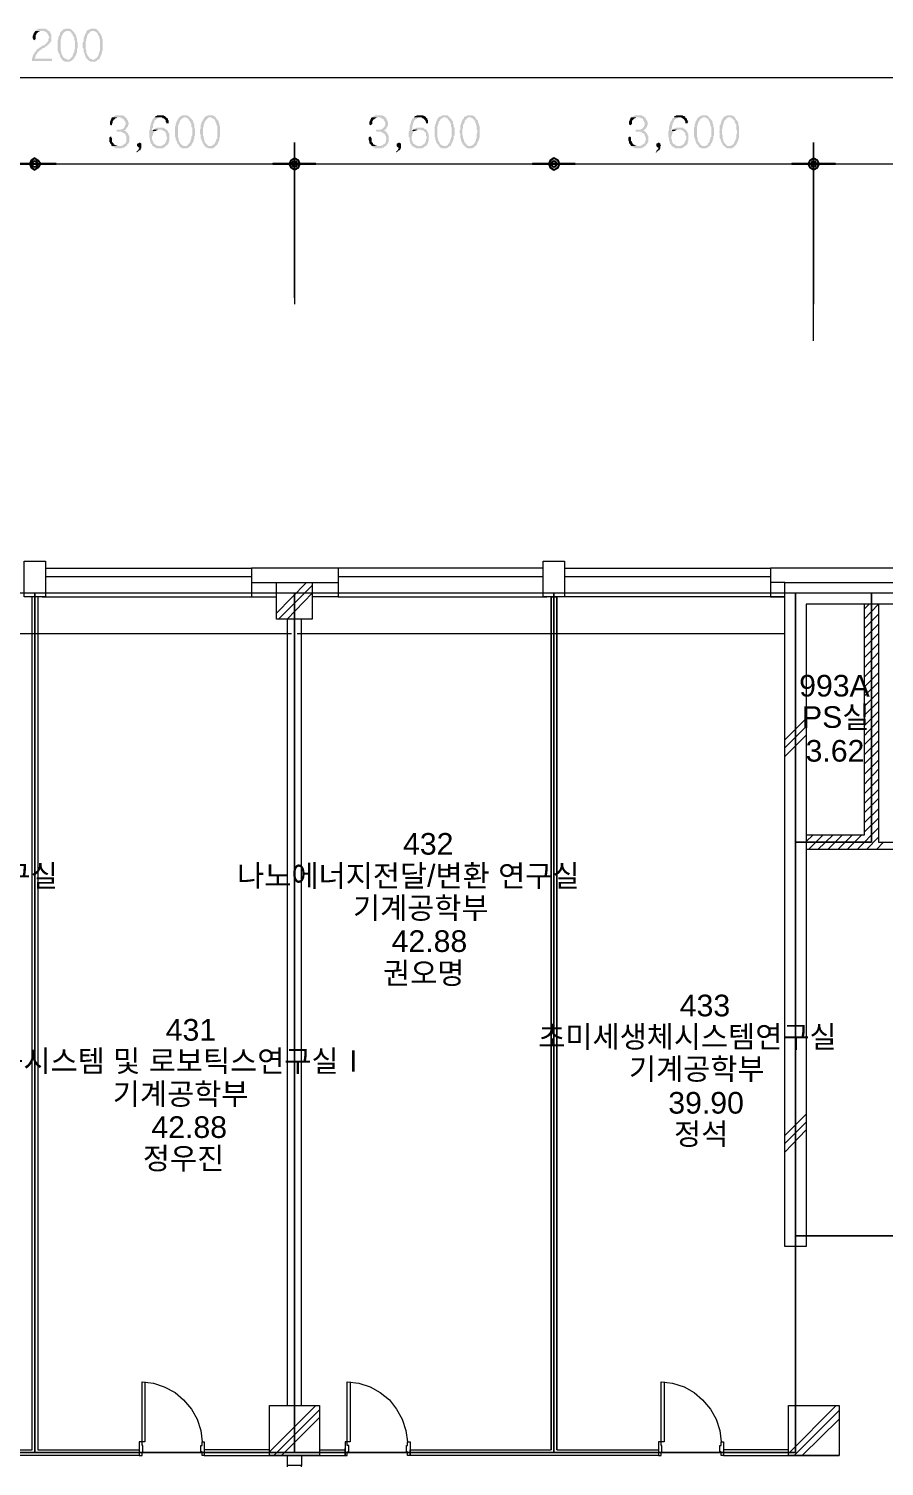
# Model space of a CAD drawing. Header units: millimetres. Extents: x -750 to 99069, y 12094 to 66109.
# Drawn here: x 50782 to 62646, y 25368 to 45285 of the extents above; entities that cross this region are included whole.
import ezdxf

# ---------------------------------------------------------------- set-up
doc = ezdxf.new("R2010")
doc.units = ezdxf.units.MM
for name, color, linetype in [('PDF_문자', 7, 'Continuous'), ('PDF_솔리드 채우기', 7, 'Continuous'), ('PDF_형상', 7, 'Continuous')]:
    doc.layers.add(name, color=color, linetype=linetype)
doc.styles.add('PDF 맑은고딕Semilight', font='Arial.ttf')

msp = doc.modelspace()

# ---------------------------------------------------------------- hatches: boundary and pattern name
at = {"layer": 'PDF_솔리드 채우기', "transparency": 33554559}
for points in [[(50967, 45285), (50957, 45285), (50947, 45285), (50927, 45285), (50917, 45285), (50907, 45276), (50897, 45276), (50888, 45266), (50878, 45256), (50967, 45256), (50987, 45256), (50997, 45256), (51007, 45246), (51016, 45246), (51026, 45236), (51036, 45236), (51036, 45226), (51046, 45216), (51056, 45206), (51056, 45196), (51056, 45186), (51066, 45176), (51066, 45166), (51066, 45157), (51056, 45147), (51056, 45137), (51056, 45117), (51046, 45107), (51036, 45097), (51036, 45097), (51026, 45087), (51026, 45077), (51016, 45077), (51007, 45067), (50997, 45057), (50987, 45057), (50967, 45048), (50957, 45038), (50957, 45038), (50937, 45028), (50927, 45018), (50917, 45008), (50907, 45008), (50897, 44998), (50888, 44988), (50888, 44978), (50878, 44968), (50868, 44958), (50868, 44958), (50858, 44948), (50858, 44938), (50848, 44929), (50848, 44919), (50838, 44909), (50838, 44899), (50838, 44889), (50828, 44879), (50828, 44859), (50828, 44849), (50828, 44839), (51096, 44839), (51106, 44839), (51106, 44839), (51106, 44849), (51106, 44859), (51106, 44869), (51106, 44869), (51096, 44869), (51096, 44869), (50868, 44869), (50868, 44889), (50878, 44899), (50878, 44909), (50878, 44919), (50888, 44929), (50897, 44938), (50897, 44938), (50897, 44948), (50907, 44958), (50917, 44968), (50917, 44968), (50927, 44978), (50937, 44988), (50957, 44998), (50967, 45008), (50977, 45008), (50977, 45018), (50997, 45018), (51007, 45028), (51016, 45038), (51036, 45048), (51046, 45057), (51046, 45067), (51056, 45067), (51066, 45077), (51066, 45077), (51076, 45087), (51086, 45097), (51086, 45107), (51096, 45117), (51096, 45137), (51096, 45147), (51096, 45157), (51096, 45166), (51096, 45176), (51096, 45196), (51096, 45206), (51086, 45216), (51086, 45226), (51076, 45236), (51076, 45246), (51066, 45256), (51056, 45256), (51046, 45266), (51036, 45276), (51026, 45276), (51016, 45285), (51007, 45285), (50997, 45285), (50987, 45285)], [(50878, 45256), (50878, 45256), (50868, 45246), (50858, 45236), (50858, 45226), (50848, 45216), (50848, 45196), (50838, 45186), (50838, 45176), (50838, 45166), (50838, 45157), (50848, 45137), (50848, 45137), (50858, 45127), (50858, 45127), (50868, 45137), (50878, 45137), (50878, 45147), (50878, 45147), (50878, 45166), (50878, 45176), (50878, 45196), (50888, 45206), (50888, 45216), (50897, 45226), (50897, 45226), (50907, 45236), (50917, 45246), (50927, 45246), (50937, 45256), (50957, 45256), (50967, 45256), (50967, 45256)], [(51324, 45285), (51314, 45285), (51294, 45285), (51284, 45285), (51274, 45276), (51264, 45276), (51254, 45266), (51254, 45266), (51244, 45256), (51235, 45246), (51225, 45236), (51215, 45226), (51215, 45216), (51215, 45206), (51205, 45196), (51205, 45186), (51195, 45176), (51195, 45166), (51195, 45157), (51195, 45147), (51185, 45127), (51185, 45117), (51185, 45107), (51185, 45097), (51185, 45077), (51185, 45067), (51185, 45057), (51185, 45048), (51185, 45028), (51185, 45018), (51185, 45008), (51185, 44988), (51185, 44978), (51195, 44968), (51195, 44958), (51195, 44948), (51205, 44938), (51205, 44929), (51215, 44919), (51215, 44899), (51215, 44899), (51225, 44889), (51235, 44879), (51235, 44869), (51244, 44859), (51324, 44859), (51314, 44859), (51304, 44869), (51294, 44869), (51284, 44869), (51274, 44879), (51264, 44889), (51254, 44899), (51254, 44909), (51244, 44919), (51244, 44929), (51235, 44938), (51235, 44948), (51235, 44968), (51225, 44978), (51225, 44988), (51225, 44998), (51225, 45008), (51225, 45028), (51225, 45038), (51225, 45057), (51225, 45057), (51225, 45067), (51225, 45087), (51225, 45097), (51225, 45107), (51225, 45127), (51225, 45137), (51235, 45147), (51235, 45157), (51235, 45166), (51235, 45176), (51244, 45186), (51244, 45196), (51254, 45206), (51254, 45216), (51264, 45226), (51274, 45236), (51284, 45246), (51294, 45246), (51304, 45256), (51314, 45256), (51324, 45256), (51393, 45256), (51383, 45266), (51373, 45276), (51363, 45276), (51354, 45285), (51344, 45285), (51334, 45285)], [(51393, 45256), (51324, 45256), (51334, 45256), (51344, 45256), (51354, 45246), (51363, 45246), (51373, 45236), (51373, 45226), (51383, 45216), (51393, 45206), (51393, 45196), (51403, 45186), (51403, 45176), (51413, 45166), (51413, 45157), (51413, 45137), (51413, 45127), (51423, 45117), (51423, 45107), (51423, 45087), (51423, 45077), (51423, 45067), (51423, 45057), (51423, 45048), (51423, 45028), (51423, 45018), (51423, 45008), (51413, 44988), (51413, 44978), (51413, 44968), (51413, 44958), (51403, 44948), (51403, 44938), (51403, 44929), (51393, 44919), (51393, 44909), (51383, 44899), (51373, 44889), (51363, 44879), (51363, 44869), (51354, 44869), (51344, 44859), (51334, 44859), (51324, 44859), (51244, 44859), (51254, 44849), (51264, 44839), (51274, 44839), (51284, 44829), (51294, 44829), (51304, 44829), (51314, 44829), (51324, 44829), (51334, 44829), (51344, 44829), (51354, 44829), (51363, 44839), (51373, 44839), (51383, 44849), (51393, 44859), (51403, 44859), (51403, 44869), (51413, 44879), (51423, 44899), (51423, 44899), (51433, 44909), (51433, 44919), (51443, 44929), (51443, 44938), (51443, 44948), (51453, 44958), (51453, 44978), (51453, 44988), (51453, 44998), (51453, 45008), (51463, 45028), (51463, 45038), (51463, 45048), (51463, 45057), (51463, 45067), (51463, 45087), (51463, 45097), (51453, 45107), (51453, 45127), (51453, 45137), (51453, 45147), (51443, 45157), (51443, 45166), (51443, 45186), (51433, 45196), (51433, 45206), (51423, 45216), (51423, 45216), (51413, 45226), (51413, 45236), (51403, 45246)], [(51671, 45285), (51661, 45285), (51651, 45285), (51641, 45285), (51631, 45276), (51621, 45276), (51611, 45266), (51601, 45266), (51591, 45256), (51582, 45246), (51582, 45236), (51572, 45226), (51572, 45216), (51562, 45206), (51562, 45196), (51552, 45186), (51552, 45176), (51552, 45166), (51542, 45157), (51542, 45147), (51542, 45127), (51542, 45117), (51542, 45107), (51532, 45097), (51532, 45077), (51532, 45067), (51532, 45057), (51532, 45048), (51532, 45028), (51532, 45018), (51542, 45008), (51542, 44988), (51542, 44978), (51542, 44968), (51552, 44958), (51552, 44948), (51552, 44938), (51562, 44929), (51562, 44919), (51572, 44899), (51572, 44899), (51572, 44889), (51582, 44879), (51591, 44869), (51601, 44859), (51671, 44859), (51661, 44859), (51651, 44869), (51641, 44869), (51631, 44869), (51621, 44879), (51621, 44889), (51611, 44899), (51601, 44909), (51601, 44919), (51591, 44929), (51591, 44938), (51582, 44948), (51582, 44968), (51582, 44978), (51582, 44988), (51572, 44998), (51572, 45008), (51572, 45028), (51572, 45038), (51572, 45057), (51572, 45057), (51572, 45067), (51572, 45087), (51572, 45097), (51572, 45107), (51582, 45127), (51582, 45137), (51582, 45147), (51582, 45157), (51591, 45166), (51591, 45176), (51591, 45186), (51601, 45196), (51601, 45206), (51611, 45216), (51621, 45226), (51631, 45236), (51631, 45246), (51641, 45246), (51651, 45256), (51661, 45256), (51671, 45256), (51750, 45256), (51740, 45266), (51730, 45276), (51720, 45276), (51710, 45285), (51700, 45285), (51691, 45285), (51681, 45285)], [(51750, 45256), (51671, 45256), (51681, 45256), (51691, 45256), (51700, 45246), (51710, 45246), (51720, 45236), (51730, 45226), (51740, 45216), (51740, 45206), (51750, 45196), (51750, 45186), (51760, 45176), (51760, 45166), (51760, 45157), (51770, 45137), (51770, 45127), (51770, 45117), (51770, 45107), (51770, 45087), (51770, 45077), (51770, 45067), (51770, 45057), (51770, 45048), (51770, 45028), (51770, 45018), (51770, 45008), (51770, 44988), (51770, 44978), (51760, 44968), (51760, 44958), (51760, 44948), (51750, 44938), (51750, 44929), (51750, 44919), (51740, 44909), (51740, 44899), (51730, 44889), (51720, 44879), (51710, 44869), (51700, 44869), (51691, 44859), (51681, 44859), (51671, 44859), (51601, 44859), (51611, 44849), (51621, 44839), (51631, 44839), (51641, 44829), (51651, 44829), (51661, 44829), (51671, 44829), (51671, 44829), (51681, 44829), (51700, 44829), (51710, 44829), (51720, 44839), (51730, 44839), (51730, 44849), (51740, 44859), (51750, 44859), (51760, 44869), (51770, 44879), (51770, 44899), (51780, 44899), (51780, 44909), (51790, 44919), (51790, 44929), (51790, 44938), (51800, 44948), (51800, 44958), (51800, 44978), (51810, 44988), (51810, 44998), (51810, 45008), (51810, 45028), (51810, 45038), (51810, 45048), (51810, 45057), (51810, 45067), (51810, 45087), (51810, 45097), (51810, 45107), (51810, 45127), (51810, 45137), (51800, 45147), (51800, 45157), (51800, 45166), (51790, 45186), (51790, 45196), (51780, 45206), (51780, 45216), (51780, 45216), (51770, 45226), (51760, 45236), (51750, 45246)], [(51948, 44056), (51938, 44056), (51929, 44046), (51929, 44036), (51919, 44026), (51919, 44016), (51909, 43997), (51909, 43987), (51909, 43977), (51909, 43967), (51909, 43957), (51909, 43957), (51919, 43947), (51929, 43947), (51938, 43957), (51938, 43957), (51938, 43967), (51938, 43967), (51948, 43987), (51948, 43997), (51948, 44007), (51958, 44016), (51958, 44026), (51968, 44026), (51978, 44036), (51978, 44046), (51998, 44046), (52008, 44056), (52018, 44056), (52028, 44056), (52038, 44056)], [(52038, 44086), (52018, 44086), (52008, 44086), (51998, 44086), (51988, 44086), (51978, 44076), (51968, 44076), (51958, 44066), (51948, 44056), (52038, 44056), (52047, 44056), (52057, 44056), (52067, 44046), (52077, 44046), (52087, 44036), (52097, 44036), (52097, 44026), (52107, 44016), (52117, 44007), (52117, 43997), (52127, 43987), (52127, 43977), (52127, 43967), (52127, 43957), (52117, 43947), (52117, 43937), (52107, 43927), (52107, 43917), (52097, 43917), (52097, 43907), (52087, 43898), (52077, 43898), (52057, 43888), (52047, 43888), (52038, 43888), (52038, 43888), (52018, 43888), (52008, 43888), (51998, 43878), (51998, 43878), (52008, 43858), (52008, 43858), (52018, 43858), (52038, 43858), (52047, 43858), (52067, 43858), (52077, 43848), (52087, 43848), (52097, 43838), (52107, 43838), (52117, 43828), (52117, 43828), (52127, 43818), (52127, 43808), (52137, 43798), (52137, 43788), (52137, 43779), (52137, 43759), (52137, 43759), (52137, 43749), (52137, 43739), (52137, 43719), (52127, 43709), (52127, 43699), (52117, 43689), (52117, 43689), (52107, 43689), (52097, 43679), (52087, 43669), (52077, 43669), (52067, 43660), (52057, 43660), (52038, 43660), (52038, 43660), (51938, 43660), (51948, 43650), (51958, 43650), (51968, 43640), (51978, 43640), (51988, 43630), (52008, 43630), (52018, 43630), (52028, 43630), (52038, 43630), (52047, 43630), (52067, 43630), (52077, 43630), (52087, 43640), (52097, 43640), (52107, 43640), (52117, 43650), (52127, 43660), (52137, 43660), (52147, 43669), (52147, 43679), (52157, 43689), (52166, 43699), (52166, 43709), (52176, 43719), (52176, 43729), (52176, 43739), (52176, 43759), (52176, 43759), (52176, 43769), (52176, 43788), (52176, 43798), (52166, 43808), (52166, 43818), (52157, 43828), (52157, 43838), (52147, 43848), (52137, 43858), (52127, 43868), (52117, 43868), (52107, 43878), (52117, 43878), (52127, 43888), (52137, 43898), (52137, 43907), (52147, 43917), (52157, 43927), (52157, 43937), (52157, 43947), (52166, 43957), (52166, 43967), (52166, 43987), (52157, 43997), (52157, 44007), (52157, 44016), (52147, 44026), (52147, 44036), (52137, 44046), (52127, 44056), (52127, 44056), (52117, 44066), (52107, 44076), (52097, 44076), (52087, 44086), (52067, 44086), (52057, 44086), (52047, 44086)], [(52523, 44056), (52523, 44046), (52513, 44046), (52504, 44036), (52494, 44016), (52494, 44007), (52494, 44007), (52484, 43997), (52484, 43987), (52484, 43977), (52474, 43967), (52474, 43957), (52474, 43947), (52464, 43937), (52464, 43927), (52464, 43917), (52464, 43898), (52464, 43888), (52454, 43878), (52454, 43858), (52454, 43848), (52454, 43828), (52454, 43818), (52454, 43808), (52454, 43788), (52454, 43779), (52464, 43759), (52464, 43749), (52464, 43739), (52464, 43729), (52474, 43709), (52474, 43699), (52484, 43689), (52484, 43689), (52494, 43679), (52494, 43669), (52504, 43660), (52513, 43650), (52523, 43650), (52533, 43640), (52543, 43640), (52553, 43630), (52563, 43630), (52573, 43630), (52583, 43630), (52593, 43630), (52603, 43630), (52622, 43630), (52632, 43630), (52642, 43630), (52652, 43640), (52662, 43640), (52672, 43650), (52682, 43660), (52593, 43660), (52583, 43660), (52573, 43660), (52563, 43669), (52553, 43669), (52543, 43679), (52533, 43689), (52523, 43689), (52513, 43699), (52513, 43709), (52504, 43719), (52504, 43729), (52494, 43749), (52494, 43759), (52494, 43769), (52494, 43779), (52494, 43788), (52494, 43798), (52504, 43808), (52504, 43828), (52513, 43838), (52513, 43848), (52523, 43858), (52523, 43858), (52533, 43868), (52494, 43868), (52494, 43878), (52494, 43888), (52494, 43907), (52504, 43917), (52504, 43927), (52504, 43937), (52504, 43957), (52513, 43967), (52513, 43977), (52523, 43987), (52523, 43987), (52523, 44007), (52533, 44016), (52543, 44026), (52553, 44036), (52563, 44036), (52563, 44046), (52573, 44046), (52583, 44056), (52603, 44056), (52613, 44056), (52613, 44056)], [(52613, 44086), (52603, 44086), (52583, 44086), (52573, 44086), (52563, 44086), (52553, 44076), (52543, 44076), (52533, 44066), (52523, 44056), (52613, 44056), (52622, 44056), (52632, 44056), (52642, 44046), (52652, 44046), (52662, 44036), (52662, 44036), (52672, 44026), (52682, 44016), (52682, 44007), (52682, 43997), (52692, 43987), (52692, 43977), (52702, 43977), (52712, 43977), (52722, 43977), (52722, 43987), (52722, 43997), (52722, 44007), (52722, 44016), (52712, 44026), (52712, 44046), (52702, 44046), (52692, 44056), (52682, 44066), (52682, 44066), (52672, 44076), (52662, 44076), (52652, 44086), (52642, 44086), (52632, 44086), (52622, 44086)], [(52950, 44086), (52940, 44086), (52930, 44086), (52910, 44086), (52900, 44076), (52890, 44076), (52890, 44066), (52880, 44066), (52870, 44056), (52860, 44046), (52851, 44036), (52851, 44026), (52841, 44016), (52841, 44007), (52831, 43997), (52831, 43987), (52831, 43977), (52821, 43967), (52821, 43957), (52821, 43947), (52811, 43927), (52811, 43917), (52811, 43907), (52811, 43888), (52811, 43878), (52811, 43868), (52811, 43858), (52811, 43848), (52811, 43828), (52811, 43818), (52811, 43808), (52811, 43788), (52821, 43779), (52821, 43769), (52821, 43759), (52821, 43749), (52831, 43739), (52831, 43729), (52841, 43709), (52841, 43699), (52841, 43699), (52851, 43689), (52860, 43679), (52870, 43669), (52870, 43660), (52950, 43660), (52940, 43660), (52930, 43660), (52920, 43669), (52910, 43669), (52900, 43679), (52890, 43689), (52880, 43699), (52880, 43709), (52870, 43719), (52870, 43729), (52860, 43739), (52860, 43749), (52860, 43769), (52851, 43779), (52851, 43788), (52851, 43798), (52851, 43808), (52851, 43828), (52851, 43838), (52851, 43858), (52851, 43858), (52851, 43868), (52851, 43888), (52851, 43898), (52851, 43907), (52851, 43927), (52851, 43937), (52860, 43947), (52860, 43957), (52860, 43967), (52870, 43977), (52870, 43987), (52870, 43997), (52880, 44007), (52880, 44016), (52890, 44026), (52900, 44036), (52910, 44046), (52920, 44046), (52930, 44056), (52940, 44056), (52950, 44056), (53019, 44056), (53009, 44066), (52999, 44076), (52989, 44076), (52979, 44086), (52969, 44086), (52960, 44086)], [(53019, 44056), (52950, 44056), (52960, 44056), (52969, 44056), (52979, 44046), (52989, 44046), (52999, 44036), (52999, 44026), (53009, 44016), (53019, 44007), (53019, 43997), (53029, 43987), (53029, 43977), (53039, 43967), (53039, 43957), (53039, 43937), (53039, 43927), (53049, 43917), (53049, 43907), (53049, 43888), (53049, 43878), (53049, 43868), (53049, 43858), (53049, 43848), (53049, 43828), (53049, 43818), (53049, 43808), (53039, 43788), (53039, 43779), (53039, 43769), (53039, 43759), (53029, 43749), (53029, 43739), (53029, 43729), (53019, 43719), (53019, 43709), (53009, 43699), (52999, 43689), (52989, 43679), (52989, 43669), (52979, 43669), (52969, 43660), (52960, 43660), (52950, 43660), (52870, 43660), (52880, 43650), (52890, 43640), (52900, 43640), (52910, 43630), (52920, 43630), (52930, 43630), (52940, 43630), (52950, 43630), (52960, 43630), (52969, 43630), (52979, 43630), (52989, 43640), (52999, 43640), (53009, 43650), (53019, 43660), (53029, 43660), (53039, 43669), (53039, 43679), (53049, 43699), (53049, 43699), (53059, 43709), (53059, 43719), (53069, 43729), (53069, 43739), (53069, 43749), (53079, 43759), (53079, 43779), (53079, 43788), (53079, 43798), (53088, 43808), (53088, 43828), (53088, 43838), (53088, 43848), (53088, 43858), (53088, 43868), (53088, 43888), (53088, 43898), (53079, 43907), (53079, 43927), (53079, 43937), (53079, 43947), (53079, 43957), (53069, 43967), (53069, 43987), (53059, 43997), (53059, 44007), (53059, 44016), (53049, 44016), (53049, 44026), (53039, 44036), (53029, 44046)], [(53297, 44086), (53287, 44086), (53277, 44086), (53267, 44086), (53257, 44076), (53247, 44076), (53237, 44066), (53227, 44066), (53217, 44056), (53217, 44046), (53207, 44036), (53198, 44026), (53198, 44016), (53188, 44007), (53188, 43997), (53178, 43987), (53178, 43977), (53178, 43967), (53168, 43957), (53168, 43947), (53168, 43927), (53168, 43917), (53168, 43907), (53158, 43888), (53158, 43878), (53158, 43868), (53158, 43858), (53158, 43848), (53158, 43828), (53168, 43818), (53168, 43808), (53168, 43788), (53168, 43779), (53168, 43769), (53178, 43759), (53178, 43749), (53178, 43739), (53188, 43729), (53188, 43709), (53198, 43699), (53198, 43699), (53207, 43689), (53207, 43679), (53217, 43669), (53227, 43660), (53297, 43660), (53287, 43660), (53277, 43660), (53267, 43669), (53257, 43669), (53257, 43679), (53247, 43689), (53237, 43699), (53227, 43709), (53227, 43719), (53217, 43729), (53217, 43739), (53217, 43749), (53207, 43769), (53207, 43779), (53207, 43788), (53207, 43798), (53198, 43808), (53198, 43828), (53198, 43838), (53198, 43858), (53198, 43858), (53198, 43868), (53198, 43888), (53198, 43898), (53198, 43907), (53207, 43927), (53207, 43937), (53207, 43947), (53207, 43957), (53217, 43967), (53217, 43977), (53217, 43987), (53227, 43997), (53227, 44007), (53237, 44016), (53247, 44026), (53257, 44036), (53257, 44046), (53267, 44046), (53277, 44056), (53287, 44056), (53297, 44056), (53376, 44056), (53366, 44066), (53356, 44076), (53346, 44076), (53336, 44086), (53326, 44086), (53316, 44086), (53307, 44086)], [(53376, 44056), (53297, 44056), (53307, 44056), (53316, 44056), (53326, 44046), (53336, 44046), (53346, 44036), (53356, 44026), (53366, 44016), (53366, 44007), (53376, 43997), (53376, 43987), (53386, 43977), (53386, 43967), (53386, 43957), (53396, 43937), (53396, 43927), (53396, 43917), (53396, 43907), (53396, 43888), (53396, 43878), (53396, 43868), (53396, 43858), (53396, 43848), (53396, 43828), (53396, 43818), (53396, 43808), (53396, 43788), (53396, 43779), (53396, 43769), (53386, 43759), (53386, 43749), (53386, 43739), (53376, 43729), (53376, 43719), (53366, 43709), (53366, 43699), (53356, 43689), (53346, 43679), (53336, 43669), (53326, 43669), (53316, 43660), (53307, 43660), (53297, 43660), (53227, 43660), (53237, 43650), (53247, 43640), (53257, 43640), (53267, 43630), (53277, 43630), (53287, 43630), (53297, 43630), (53297, 43630), (53307, 43630), (53326, 43630), (53336, 43630), (53346, 43640), (53356, 43640), (53366, 43650), (53366, 43660), (53376, 43660), (53386, 43669), (53396, 43679), (53406, 43699), (53406, 43699), (53406, 43709), (53416, 43719), (53416, 43729), (53426, 43739), (53426, 43749), (53426, 43759), (53426, 43779), (53435, 43788), (53435, 43798), (53435, 43808), (53435, 43828), (53435, 43838), (53435, 43848), (53435, 43858), (53435, 43868), (53435, 43888), (53435, 43898), (53435, 43907), (53435, 43927), (53435, 43937), (53426, 43947), (53426, 43957), (53426, 43967), (53416, 43987), (53416, 43997), (53416, 44007), (53406, 44016), (53406, 44016), (53396, 44026), (53386, 44036), (53386, 44046)], [(55547, 44056), (55537, 44056), (55527, 44046), (55527, 44036), (55517, 44026), (55517, 44016), (55507, 43997), (55507, 43987), (55507, 43977), (55507, 43967), (55507, 43957), (55507, 43957), (55527, 43947), (55527, 43947), (55537, 43957), (55537, 43957), (55537, 43967), (55547, 43967), (55547, 43987), (55547, 43997), (55547, 44007), (55557, 44016), (55557, 44026), (55567, 44026), (55577, 44036), (55587, 44046), (55597, 44046), (55607, 44056), (55617, 44056), (55626, 44056), (55636, 44056)], [(55636, 44086), (55617, 44086), (55607, 44086), (55597, 44086), (55587, 44086), (55577, 44076), (55567, 44076), (55557, 44066), (55547, 44056), (55636, 44056), (55646, 44056), (55656, 44056), (55666, 44046), (55686, 44046), (55686, 44036), (55696, 44036), (55706, 44026), (55706, 44016), (55716, 44007), (55716, 43997), (55726, 43987), (55726, 43977), (55726, 43967), (55726, 43957), (55726, 43947), (55716, 43937), (55716, 43927), (55706, 43917), (55706, 43917), (55696, 43907), (55686, 43898), (55676, 43898), (55666, 43888), (55646, 43888), (55636, 43888), (55636, 43888), (55617, 43888), (55607, 43888), (55597, 43878), (55597, 43878), (55607, 43858), (55607, 43858), (55617, 43858), (55636, 43858), (55646, 43858), (55666, 43858), (55676, 43848), (55686, 43848), (55696, 43838), (55706, 43838), (55716, 43828), (55716, 43828), (55726, 43818), (55726, 43808), (55735, 43798), (55735, 43788), (55735, 43779), (55745, 43759), (55745, 43759), (55735, 43749), (55735, 43739), (55735, 43719), (55726, 43709), (55726, 43699), (55716, 43689), (55716, 43689), (55706, 43689), (55696, 43679), (55686, 43669), (55676, 43669), (55666, 43660), (55656, 43660), (55636, 43660), (55636, 43660), (55537, 43660), (55547, 43650), (55557, 43650), (55567, 43640), (55577, 43640), (55587, 43630), (55607, 43630), (55617, 43630), (55626, 43630), (55636, 43630), (55646, 43630), (55666, 43630), (55676, 43630), (55686, 43640), (55696, 43640), (55706, 43640), (55716, 43650), (55726, 43660), (55735, 43660), (55745, 43669), (55745, 43679), (55755, 43689), (55765, 43699), (55765, 43709), (55775, 43719), (55775, 43729), (55775, 43739), (55775, 43759), (55775, 43759), (55775, 43769), (55775, 43788), (55775, 43798), (55765, 43808), (55765, 43818), (55755, 43828), (55755, 43838), (55745, 43848), (55735, 43858), (55726, 43868), (55716, 43868), (55706, 43878), (55716, 43878), (55726, 43888), (55735, 43898), (55745, 43907), (55745, 43917), (55755, 43927), (55755, 43937), (55765, 43947), (55765, 43957), (55765, 43967), (55765, 43987), (55765, 43997), (55755, 44007), (55755, 44016), (55745, 44026), (55745, 44036), (55735, 44046), (55735, 44056), (55726, 44056), (55716, 44066), (55706, 44076), (55696, 44076), (55686, 44086), (55666, 44086), (55656, 44086), (55646, 44086)], [(56122, 44056), (56122, 44046), (56112, 44046), (56102, 44036), (56092, 44016), (56092, 44007), (56092, 44007), (56082, 43997), (56082, 43987), (56082, 43977), (56073, 43967), (56073, 43957), (56073, 43947), (56063, 43937), (56063, 43927), (56063, 43917), (56063, 43898), (56063, 43888), (56063, 43878), (56053, 43858), (56053, 43848), (56053, 43828), (56053, 43818), (56053, 43808), (56053, 43788), (56063, 43779), (56063, 43759), (56063, 43749), (56063, 43739), (56063, 43729), (56073, 43709), (56073, 43699), (56082, 43689), (56082, 43689), (56092, 43679), (56092, 43669), (56102, 43660), (56112, 43650), (56122, 43650), (56132, 43640), (56142, 43640), (56152, 43630), (56162, 43630), (56172, 43630), (56192, 43630), (56192, 43630), (56201, 43630), (56221, 43630), (56231, 43630), (56241, 43630), (56251, 43640), (56261, 43640), (56271, 43650), (56281, 43660), (56201, 43660), (56182, 43660), (56172, 43660), (56162, 43669), (56152, 43669), (56142, 43679), (56132, 43689), (56122, 43689), (56112, 43699), (56112, 43709), (56102, 43719), (56102, 43729), (56092, 43749), (56092, 43759), (56092, 43769), (56092, 43779), (56092, 43788), (56092, 43798), (56102, 43808), (56102, 43828), (56112, 43838), (56112, 43848), (56122, 43858), (56122, 43858), (56132, 43868), (56092, 43868), (56092, 43878), (56092, 43888), (56102, 43907), (56102, 43917), (56102, 43927), (56102, 43937), (56112, 43957), (56112, 43967), (56112, 43977), (56122, 43987), (56122, 43987), (56122, 44007), (56132, 44016), (56142, 44026), (56152, 44036), (56162, 44036), (56172, 44046), (56172, 44046), (56182, 44056), (56201, 44056), (56211, 44056), (56211, 44056)], [(56211, 44086), (56201, 44086), (56182, 44086), (56172, 44086), (56162, 44086), (56152, 44076), (56142, 44076), (56132, 44066), (56122, 44056), (56211, 44056), (56221, 44056), (56231, 44056), (56241, 44046), (56251, 44046), (56261, 44036), (56261, 44036), (56271, 44026), (56281, 44016), (56281, 44007), (56291, 43997), (56291, 43987), (56291, 43977), (56301, 43977), (56310, 43977), (56320, 43977), (56320, 43987), (56320, 43997), (56320, 44007), (56320, 44016), (56310, 44026), (56310, 44046), (56301, 44046), (56291, 44056), (56291, 44066), (56281, 44066), (56271, 44076), (56261, 44076), (56251, 44086), (56241, 44086), (56231, 44086), (56221, 44086)], [(56548, 44086), (56539, 44086), (56529, 44086), (56519, 44086), (56509, 44076), (56499, 44076), (56489, 44066), (56479, 44066), (56469, 44056), (56459, 44046), (56449, 44036), (56449, 44026), (56439, 44016), (56439, 44007), (56429, 43997), (56429, 43987), (56429, 43977), (56420, 43967), (56420, 43957), (56420, 43947), (56410, 43927), (56410, 43917), (56410, 43907), (56410, 43888), (56410, 43878), (56410, 43868), (56410, 43858), (56410, 43848), (56410, 43828), (56410, 43818), (56410, 43808), (56410, 43788), (56420, 43779), (56420, 43769), (56420, 43759), (56420, 43749), (56429, 43739), (56429, 43729), (56439, 43709), (56439, 43699), (56439, 43699), (56449, 43689), (56459, 43679), (56469, 43669), (56469, 43660), (56548, 43660), (56539, 43660), (56529, 43660), (56519, 43669), (56509, 43669), (56499, 43679), (56489, 43689), (56479, 43699), (56479, 43709), (56469, 43719), (56469, 43729), (56459, 43739), (56459, 43749), (56459, 43769), (56449, 43779), (56449, 43788), (56449, 43798), (56449, 43808), (56449, 43828), (56449, 43838), (56449, 43858), (56449, 43858), (56449, 43868), (56449, 43888), (56449, 43898), (56449, 43907), (56449, 43927), (56449, 43937), (56459, 43947), (56459, 43957), (56459, 43967), (56469, 43977), (56469, 43987), (56469, 43997), (56479, 44007), (56489, 44016), (56489, 44026), (56499, 44036), (56509, 44046), (56519, 44046), (56529, 44056), (56539, 44056), (56548, 44056), (56618, 44056), (56608, 44066), (56598, 44076), (56598, 44076), (56588, 44086), (56568, 44086), (56558, 44086)], [(56618, 44056), (56548, 44056), (56558, 44056), (56568, 44056), (56578, 44046), (56588, 44046), (56598, 44036), (56598, 44026), (56608, 44016), (56618, 44007), (56618, 43997), (56628, 43987), (56628, 43977), (56638, 43967), (56638, 43957), (56638, 43937), (56638, 43927), (56648, 43917), (56648, 43907), (56648, 43888), (56648, 43878), (56648, 43868), (56648, 43858), (56648, 43848), (56648, 43828), (56648, 43818), (56648, 43808), (56648, 43788), (56638, 43779), (56638, 43769), (56638, 43759), (56628, 43749), (56628, 43739), (56628, 43729), (56618, 43719), (56618, 43709), (56608, 43699), (56598, 43689), (56598, 43679), (56588, 43669), (56578, 43669), (56568, 43660), (56558, 43660), (56548, 43660), (56469, 43660), (56479, 43650), (56489, 43640), (56499, 43640), (56509, 43630), (56519, 43630), (56529, 43630), (56539, 43630), (56548, 43630), (56558, 43630), (56568, 43630), (56578, 43630), (56588, 43640), (56598, 43640), (56608, 43650), (56618, 43660), (56628, 43660), (56638, 43669), (56638, 43679), (56648, 43699), (56648, 43699), (56657, 43709), (56657, 43719), (56667, 43729), (56667, 43739), (56667, 43749), (56677, 43759), (56677, 43779), (56677, 43788), (56677, 43798), (56687, 43808), (56687, 43828), (56687, 43838), (56687, 43848), (56687, 43858), (56687, 43868), (56687, 43888), (56687, 43898), (56687, 43907), (56677, 43927), (56677, 43937), (56677, 43947), (56677, 43957), (56667, 43967), (56667, 43987), (56667, 43997), (56657, 44007), (56657, 44016), (56648, 44016), (56648, 44026), (56638, 44036), (56628, 44046)], [(56895, 44086), (56885, 44086), (56876, 44086), (56866, 44086), (56856, 44076), (56846, 44076), (56836, 44066), (56826, 44066), (56816, 44056), (56816, 44046), (56806, 44036), (56796, 44026), (56796, 44016), (56786, 44007), (56786, 43997), (56786, 43987), (56776, 43977), (56776, 43967), (56776, 43957), (56767, 43947), (56767, 43927), (56767, 43917), (56767, 43907), (56767, 43888), (56757, 43878), (56757, 43868), (56757, 43858), (56757, 43848), (56767, 43828), (56767, 43818), (56767, 43808), (56767, 43788), (56767, 43779), (56767, 43769), (56776, 43759), (56776, 43749), (56776, 43739), (56786, 43729), (56786, 43709), (56796, 43699), (56796, 43699), (56806, 43689), (56806, 43679), (56816, 43669), (56826, 43660), (56895, 43660), (56885, 43660), (56876, 43660), (56866, 43669), (56856, 43669), (56856, 43679), (56846, 43689), (56836, 43699), (56826, 43709), (56826, 43719), (56816, 43729), (56816, 43739), (56816, 43749), (56806, 43769), (56806, 43779), (56806, 43788), (56806, 43798), (56796, 43808), (56796, 43828), (56796, 43838), (56796, 43858), (56796, 43858), (56796, 43868), (56796, 43888), (56796, 43898), (56806, 43907), (56806, 43927), (56806, 43937), (56806, 43947), (56806, 43957), (56816, 43967), (56816, 43977), (56826, 43987), (56826, 43997), (56826, 44007), (56836, 44016), (56846, 44026), (56856, 44036), (56866, 44046), (56866, 44046), (56876, 44056), (56885, 44056), (56895, 44056), (56975, 44056), (56965, 44066), (56955, 44076), (56945, 44076), (56935, 44086), (56925, 44086), (56915, 44086), (56905, 44086)], [(56975, 44056), (56895, 44056), (56905, 44056), (56915, 44056), (56925, 44046), (56935, 44046), (56945, 44036), (56955, 44026), (56965, 44016), (56965, 44007), (56975, 43997), (56975, 43987), (56985, 43977), (56985, 43967), (56985, 43957), (56995, 43937), (56995, 43927), (56995, 43917), (56995, 43907), (56995, 43888), (57004, 43878), (57004, 43868), (57004, 43858), (57004, 43848), (56995, 43828), (56995, 43818), (56995, 43808), (56995, 43788), (56995, 43779), (56995, 43769), (56985, 43759), (56985, 43749), (56985, 43739), (56975, 43729), (56975, 43719), (56965, 43709), (56965, 43699), (56955, 43689), (56945, 43679), (56935, 43669), (56925, 43669), (56915, 43660), (56905, 43660), (56895, 43660), (56826, 43660), (56836, 43650), (56846, 43640), (56856, 43640), (56866, 43630), (56876, 43630), (56885, 43630), (56895, 43630), (56895, 43630), (56915, 43630), (56925, 43630), (56935, 43630), (56945, 43640), (56955, 43640), (56965, 43650), (56965, 43660), (56975, 43660), (56985, 43669), (56995, 43679), (57004, 43699), (57004, 43699), (57004, 43709), (57014, 43719), (57014, 43729), (57024, 43739), (57024, 43749), (57024, 43759), (57034, 43779), (57034, 43788), (57034, 43798), (57034, 43808), (57034, 43828), (57034, 43838), (57034, 43848), (57034, 43858), (57034, 43868), (57034, 43888), (57034, 43898), (57034, 43907), (57034, 43927), (57034, 43937), (57024, 43947), (57024, 43957), (57024, 43967), (57014, 43987), (57014, 43997), (57014, 44007), (57004, 44016), (57004, 44016), (56995, 44026), (56985, 44036), (56985, 44046)], [(59146, 44056), (59136, 44056), (59126, 44046), (59126, 44036), (59116, 44026), (59116, 44016), (59106, 43997), (59106, 43987), (59106, 43977), (59106, 43967), (59106, 43957), (59116, 43957), (59126, 43947), (59126, 43947), (59136, 43957), (59136, 43957), (59146, 43967), (59146, 43967), (59146, 43987), (59146, 43997), (59146, 44007), (59156, 44016), (59166, 44026), (59166, 44026), (59176, 44036), (59186, 44046), (59195, 44046), (59205, 44056), (59215, 44056), (59225, 44056), (59235, 44056)], [(59235, 44086), (59215, 44086), (59205, 44086), (59195, 44086), (59186, 44086), (59176, 44076), (59166, 44076), (59156, 44066), (59146, 44056), (59235, 44056), (59245, 44056), (59255, 44056), (59275, 44046), (59285, 44046), (59295, 44036), (59295, 44036), (59304, 44026), (59304, 44016), (59314, 44007), (59314, 43997), (59324, 43987), (59324, 43977), (59324, 43967), (59324, 43957), (59324, 43947), (59314, 43937), (59314, 43927), (59304, 43917), (59304, 43917), (59295, 43907), (59285, 43898), (59275, 43898), (59265, 43888), (59245, 43888), (59235, 43888), (59235, 43888), (59215, 43888), (59205, 43888), (59195, 43878), (59195, 43878), (59205, 43858), (59215, 43858), (59215, 43858), (59235, 43858), (59255, 43858), (59265, 43858), (59275, 43848), (59285, 43848), (59295, 43838), (59304, 43838), (59314, 43828), (59314, 43828), (59324, 43818), (59324, 43808), (59334, 43798), (59334, 43788), (59334, 43779), (59344, 43759), (59344, 43759), (59344, 43749), (59334, 43739), (59334, 43719), (59324, 43709), (59324, 43699), (59314, 43689), (59314, 43689), (59304, 43689), (59295, 43679), (59285, 43669), (59275, 43669), (59265, 43660), (59255, 43660), (59235, 43660), (59235, 43660), (59136, 43660), (59146, 43650), (59156, 43650), (59166, 43640), (59176, 43640), (59186, 43630), (59205, 43630), (59215, 43630), (59225, 43630), (59235, 43630), (59255, 43630), (59265, 43630), (59275, 43630), (59285, 43640), (59295, 43640), (59304, 43640), (59314, 43650), (59324, 43660), (59334, 43660), (59344, 43669), (59344, 43679), (59354, 43689), (59364, 43699), (59364, 43709), (59374, 43719), (59374, 43729), (59374, 43739), (59374, 43759), (59374, 43759), (59374, 43769), (59374, 43788), (59374, 43798), (59364, 43808), (59364, 43818), (59354, 43828), (59354, 43838), (59344, 43848), (59334, 43858), (59324, 43868), (59314, 43868), (59304, 43878), (59314, 43878), (59324, 43888), (59334, 43898), (59344, 43907), (59344, 43917), (59354, 43927), (59354, 43937), (59364, 43947), (59364, 43957), (59364, 43967), (59364, 43987), (59364, 43997), (59354, 44007), (59354, 44016), (59344, 44026), (59344, 44036), (59334, 44046), (59334, 44056), (59324, 44056), (59314, 44066), (59304, 44076), (59295, 44076), (59285, 44086), (59275, 44086), (59255, 44086), (59245, 44086)], [(59731, 44056), (59721, 44046), (59711, 44046), (59701, 44036), (59701, 44016), (59691, 44007), (59691, 44007), (59681, 43997), (59681, 43987), (59681, 43977), (59671, 43967), (59671, 43957), (59671, 43947), (59661, 43937), (59661, 43927), (59661, 43917), (59661, 43898), (59661, 43888), (59661, 43878), (59651, 43858), (59651, 43848), (59651, 43828), (59651, 43818), (59651, 43808), (59651, 43788), (59661, 43779), (59661, 43759), (59661, 43749), (59661, 43739), (59671, 43729), (59671, 43709), (59671, 43699), (59681, 43689), (59681, 43689), (59691, 43679), (59691, 43669), (59701, 43660), (59711, 43650), (59721, 43650), (59731, 43640), (59741, 43640), (59751, 43630), (59761, 43630), (59770, 43630), (59790, 43630), (59790, 43630), (59800, 43630), (59820, 43630), (59830, 43630), (59840, 43630), (59850, 43640), (59860, 43640), (59870, 43650), (59879, 43660), (59800, 43660), (59780, 43660), (59770, 43660), (59761, 43669), (59751, 43669), (59741, 43679), (59731, 43689), (59721, 43689), (59711, 43699), (59711, 43709), (59701, 43719), (59701, 43729), (59701, 43749), (59691, 43759), (59691, 43769), (59691, 43779), (59691, 43788), (59691, 43798), (59701, 43808), (59701, 43828), (59711, 43838), (59711, 43848), (59721, 43858), (59721, 43858), (59731, 43868), (59691, 43868), (59691, 43878), (59691, 43888), (59701, 43907), (59701, 43917), (59701, 43927), (59701, 43937), (59711, 43957), (59711, 43967), (59711, 43977), (59721, 43987), (59721, 43987), (59731, 44007), (59731, 44016), (59741, 44026), (59751, 44036), (59761, 44036), (59770, 44046), (59780, 44046), (59790, 44056), (59800, 44056), (59810, 44056), (59810, 44056)], [(59810, 44086), (59800, 44086), (59780, 44086), (59770, 44086), (59761, 44086), (59751, 44076), (59741, 44076), (59731, 44066), (59731, 44056), (59810, 44056), (59820, 44056), (59830, 44056), (59840, 44046), (59850, 44046), (59860, 44036), (59860, 44036), (59870, 44026), (59879, 44016), (59879, 44007), (59889, 43997), (59889, 43987), (59889, 43977), (59899, 43977), (59909, 43977), (59919, 43977), (59919, 43987), (59929, 43997), (59919, 44007), (59919, 44016), (59909, 44026), (59909, 44046), (59899, 44046), (59889, 44056), (59889, 44066), (59879, 44066), (59879, 44076), (59860, 44076), (59850, 44086), (59840, 44086), (59830, 44086), (59820, 44086)], [(60147, 44086), (60137, 44086), (60127, 44086), (60117, 44086), (60108, 44076), (60098, 44076), (60088, 44066), (60078, 44066), (60068, 44056), (60058, 44046), (60048, 44036), (60048, 44026), (60038, 44016), (60038, 44007), (60028, 43997), (60028, 43987), (60028, 43977), (60018, 43967), (60018, 43957), (60018, 43947), (60018, 43927), (60008, 43917), (60008, 43907), (60008, 43888), (60008, 43878), (60008, 43868), (60008, 43858), (60008, 43848), (60008, 43828), (60008, 43818), (60008, 43808), (60008, 43788), (60018, 43779), (60018, 43769), (60018, 43759), (60028, 43749), (60028, 43739), (60028, 43729), (60038, 43709), (60038, 43699), (60038, 43699), (60048, 43689), (60058, 43679), (60068, 43669), (60068, 43660), (60147, 43660), (60137, 43660), (60127, 43660), (60117, 43669), (60108, 43669), (60098, 43679), (60088, 43689), (60088, 43699), (60078, 43709), (60068, 43719), (60068, 43729), (60058, 43739), (60058, 43749), (60058, 43769), (60058, 43779), (60048, 43788), (60048, 43798), (60048, 43808), (60048, 43828), (60048, 43838), (60048, 43858), (60048, 43858), (60048, 43868), (60048, 43888), (60048, 43898), (60048, 43907), (60048, 43927), (60048, 43937), (60058, 43947), (60058, 43957), (60058, 43967), (60068, 43977), (60068, 43987), (60068, 43997), (60078, 44007), (60088, 44016), (60088, 44026), (60098, 44036), (60108, 44046), (60117, 44046), (60127, 44056), (60137, 44056), (60147, 44056), (60217, 44056), (60207, 44066), (60207, 44076), (60197, 44076), (60187, 44086), (60177, 44086), (60157, 44086)], [(60217, 44056), (60147, 44056), (60157, 44056), (60167, 44056), (60177, 44046), (60187, 44046), (60197, 44036), (60207, 44026), (60207, 44016), (60217, 44007), (60226, 43997), (60226, 43987), (60226, 43977), (60236, 43967), (60236, 43957), (60236, 43937), (60246, 43927), (60246, 43917), (60246, 43907), (60246, 43888), (60246, 43878), (60246, 43868), (60246, 43858), (60246, 43848), (60246, 43828), (60246, 43818), (60246, 43808), (60246, 43788), (60236, 43779), (60236, 43769), (60236, 43759), (60226, 43749), (60226, 43739), (60226, 43729), (60226, 43719), (60217, 43709), (60207, 43699), (60197, 43689), (60197, 43679), (60187, 43669), (60177, 43669), (60167, 43660), (60157, 43660), (60147, 43660), (60068, 43660), (60078, 43650), (60088, 43640), (60098, 43640), (60108, 43630), (60117, 43630), (60127, 43630), (60137, 43630), (60147, 43630), (60157, 43630), (60167, 43630), (60177, 43630), (60187, 43640), (60197, 43640), (60207, 43650), (60217, 43660), (60226, 43660), (60236, 43669), (60236, 43679), (60246, 43699), (60246, 43699), (60256, 43709), (60256, 43719), (60266, 43729), (60266, 43739), (60266, 43749), (60276, 43759), (60276, 43779), (60276, 43788), (60276, 43798), (60286, 43808), (60286, 43828), (60286, 43838), (60286, 43848), (60286, 43858), (60286, 43868), (60286, 43888), (60286, 43898), (60286, 43907), (60276, 43927), (60276, 43937), (60276, 43947), (60276, 43957), (60266, 43967), (60266, 43987), (60266, 43997), (60256, 44007), (60256, 44016), (60246, 44016), (60246, 44026), (60236, 44036), (60226, 44046)], [(60494, 44086), (60484, 44086), (60474, 44086), (60464, 44086), (60455, 44076), (60445, 44076), (60435, 44066), (60425, 44066), (60415, 44056), (60415, 44046), (60405, 44036), (60395, 44026), (60395, 44016), (60385, 44007), (60385, 43997), (60385, 43987), (60375, 43977), (60375, 43967), (60375, 43957), (60365, 43947), (60365, 43927), (60365, 43917), (60365, 43907), (60365, 43888), (60365, 43878), (60365, 43868), (60355, 43858), (60365, 43848), (60365, 43828), (60365, 43818), (60365, 43808), (60365, 43788), (60365, 43779), (60365, 43769), (60375, 43759), (60375, 43749), (60375, 43739), (60385, 43729), (60385, 43709), (60395, 43699), (60395, 43699), (60405, 43689), (60405, 43679), (60415, 43669), (60425, 43660), (60494, 43660), (60484, 43660), (60474, 43660), (60464, 43669), (60455, 43669), (60455, 43679), (60445, 43689), (60435, 43699), (60425, 43709), (60425, 43719), (60415, 43729), (60415, 43739), (60415, 43749), (60405, 43769), (60405, 43779), (60405, 43788), (60405, 43798), (60405, 43808), (60395, 43828), (60395, 43838), (60395, 43858), (60395, 43858), (60395, 43868), (60395, 43888), (60395, 43898), (60405, 43907), (60405, 43927), (60405, 43937), (60405, 43947), (60415, 43957), (60415, 43967), (60415, 43977), (60425, 43987), (60425, 43997), (60425, 44007), (60435, 44016), (60445, 44026), (60455, 44036), (60464, 44046), (60464, 44046), (60474, 44056), (60484, 44056), (60494, 44056), (60573, 44056), (60564, 44066), (60554, 44076), (60544, 44076), (60534, 44086), (60524, 44086), (60514, 44086), (60504, 44086)], [(60573, 44056), (60494, 44056), (60514, 44056), (60524, 44056), (60524, 44046), (60534, 44046), (60544, 44036), (60554, 44026), (60564, 44016), (60573, 44007), (60573, 43997), (60573, 43987), (60583, 43977), (60583, 43967), (60593, 43957), (60593, 43937), (60593, 43927), (60593, 43917), (60593, 43907), (60593, 43888), (60603, 43878), (60603, 43868), (60603, 43858), (60603, 43848), (60603, 43828), (60593, 43818), (60593, 43808), (60593, 43788), (60593, 43779), (60593, 43769), (60583, 43759), (60583, 43749), (60583, 43739), (60573, 43729), (60573, 43719), (60564, 43709), (60564, 43699), (60554, 43689), (60544, 43679), (60534, 43669), (60524, 43669), (60514, 43660), (60504, 43660), (60494, 43660), (60425, 43660), (60435, 43650), (60445, 43640), (60455, 43640), (60464, 43630), (60474, 43630), (60484, 43630), (60494, 43630), (60494, 43630), (60514, 43630), (60524, 43630), (60534, 43630), (60544, 43640), (60554, 43640), (60564, 43650), (60573, 43660), (60573, 43660), (60583, 43669), (60593, 43679), (60603, 43699), (60603, 43699), (60603, 43709), (60613, 43719), (60613, 43729), (60623, 43739), (60623, 43749), (60623, 43759), (60633, 43779), (60633, 43788), (60633, 43798), (60633, 43808), (60633, 43828), (60633, 43838), (60633, 43848), (60633, 43858), (60633, 43868), (60633, 43888), (60633, 43898), (60633, 43907), (60633, 43927), (60633, 43937), (60623, 43947), (60623, 43957), (60623, 43967), (60623, 43987), (60613, 43997), (60613, 44007), (60603, 44016), (60603, 44016), (60593, 44026), (60583, 44036), (60583, 44046)], [(52513, 43888), (52504, 43878), (52494, 43868), (52494, 43868), (52533, 43868), (52543, 43868), (52553, 43878), (52563, 43878), (52573, 43888), (52583, 43888), (52603, 43888), (52603, 43888)], [(52613, 43917), (52593, 43917), (52583, 43917), (52573, 43917), (52563, 43917), (52543, 43907), (52533, 43907), (52533, 43898), (52523, 43898), (52513, 43888), (52603, 43888), (52613, 43888), (52622, 43888), (52632, 43878), (52642, 43878), (52652, 43868), (52662, 43868), (52672, 43858), (52672, 43858), (52682, 43848), (52682, 43838), (52692, 43828), (52692, 43808), (52692, 43798), (52702, 43788), (52702, 43779), (52702, 43759), (52692, 43749), (52692, 43739), (52692, 43729), (52682, 43719), (52682, 43709), (52672, 43699), (52672, 43689), (52662, 43689), (52652, 43679), (52642, 43669), (52632, 43669), (52622, 43660), (52613, 43660), (52593, 43660), (52682, 43660), (52692, 43660), (52692, 43669), (52702, 43679), (52712, 43679), (52712, 43689), (52722, 43699), (52722, 43719), (52732, 43729), (52732, 43739), (52732, 43749), (52732, 43769), (52732, 43779), (52732, 43779), (52732, 43798), (52732, 43808), (52732, 43818), (52732, 43828), (52722, 43838), (52722, 43848), (52712, 43858), (52712, 43868), (52702, 43878), (52692, 43888), (52682, 43898), (52672, 43898), (52662, 43907), (52652, 43917), (52642, 43917), (52622, 43917)], [(56112, 43888), (56102, 43878), (56102, 43868), (56092, 43868), (56132, 43868), (56142, 43868), (56152, 43878), (56162, 43878), (56172, 43888), (56182, 43888), (56201, 43888), (56201, 43888)], [(56211, 43917), (56192, 43917), (56182, 43917), (56172, 43917), (56162, 43917), (56152, 43907), (56132, 43907), (56132, 43898), (56122, 43898), (56112, 43888), (56201, 43888), (56211, 43888), (56221, 43888), (56231, 43878), (56251, 43878), (56261, 43868), (56261, 43868), (56271, 43858), (56271, 43858), (56281, 43848), (56291, 43838), (56291, 43828), (56291, 43808), (56301, 43798), (56301, 43788), (56301, 43779), (56301, 43759), (56291, 43749), (56291, 43739), (56291, 43729), (56281, 43719), (56281, 43709), (56271, 43699), (56271, 43689), (56261, 43689), (56251, 43679), (56241, 43669), (56231, 43669), (56221, 43660), (56211, 43660), (56201, 43660), (56281, 43660), (56291, 43660), (56301, 43669), (56301, 43679), (56310, 43679), (56310, 43689), (56320, 43699), (56320, 43719), (56330, 43729), (56330, 43739), (56330, 43749), (56330, 43769), (56330, 43779), (56330, 43779), (56330, 43798), (56330, 43808), (56330, 43818), (56330, 43828), (56320, 43838), (56320, 43848), (56310, 43858), (56310, 43868), (56301, 43878), (56291, 43888), (56281, 43898), (56271, 43898), (56261, 43907), (56251, 43917), (56241, 43917), (56231, 43917)], [(59711, 43888), (59701, 43878), (59701, 43868), (59691, 43868), (59731, 43868), (59741, 43868), (59751, 43878), (59761, 43878), (59770, 43888), (59780, 43888), (59800, 43888), (59800, 43888)], [(59810, 43917), (59790, 43917), (59780, 43917), (59770, 43917), (59761, 43917), (59751, 43907), (59741, 43907), (59731, 43898), (59721, 43898), (59711, 43888), (59800, 43888), (59810, 43888), (59820, 43888), (59840, 43878), (59850, 43878), (59860, 43868), (59860, 43868), (59870, 43858), (59870, 43858), (59879, 43848), (59889, 43838), (59889, 43828), (59889, 43808), (59899, 43798), (59899, 43788), (59899, 43779), (59899, 43759), (59899, 43749), (59889, 43739), (59889, 43729), (59879, 43719), (59879, 43709), (59870, 43699), (59870, 43689), (59860, 43689), (59850, 43679), (59840, 43669), (59830, 43669), (59820, 43660), (59810, 43660), (59800, 43660), (59879, 43660), (59889, 43660), (59899, 43669), (59899, 43679), (59909, 43679), (59919, 43689), (59919, 43699), (59919, 43719), (59929, 43729), (59929, 43739), (59929, 43749), (59929, 43769), (59929, 43779), (59929, 43779), (59929, 43798), (59929, 43808), (59929, 43818), (59929, 43828), (59919, 43838), (59919, 43848), (59909, 43858), (59909, 43868), (59899, 43878), (59889, 43888), (59879, 43898), (59870, 43898), (59860, 43907), (59850, 43917), (59840, 43917), (59830, 43917)], [(51919, 43788), (51909, 43788), (51909, 43788), (51899, 43779), (51899, 43769), (51899, 43759), (51899, 43749), (51899, 43739), (51899, 43719), (51909, 43709), (51909, 43699), (51919, 43689), (51929, 43679), (51929, 43669), (51929, 43669), (51938, 43660), (52038, 43660), (52028, 43660), (52018, 43660), (51998, 43669), (51988, 43669), (51978, 43679), (51968, 43679), (51958, 43689), (51958, 43689), (51958, 43699), (51948, 43709), (51938, 43719), (51938, 43729), (51938, 43749), (51938, 43759), (51938, 43759), (51938, 43769), (51929, 43779), (51929, 43788)], [(52315, 43709), (52305, 43699), (52295, 43699), (52295, 43699), (52285, 43689), (52285, 43669), (52285, 43669), (52285, 43660), (52295, 43650), (52295, 43650), (52305, 43640), (52315, 43640), (52315, 43640), (52315, 43630), (52305, 43620), (52305, 43610), (52295, 43600), (52285, 43590), (52276, 43580), (52276, 43580), (52285, 43570), (52295, 43580), (52305, 43590), (52315, 43600), (52325, 43600), (52335, 43610), (52335, 43620), (52345, 43630), (52345, 43640), (52345, 43660), (52345, 43669), (52345, 43669), (52345, 43679), (52345, 43699), (52345, 43699), (52335, 43699), (52325, 43709)], [(55517, 43788), (55507, 43788), (55507, 43788), (55498, 43779), (55498, 43769), (55498, 43759), (55498, 43749), (55498, 43739), (55507, 43719), (55507, 43709), (55507, 43699), (55517, 43689), (55527, 43679), (55527, 43669), (55537, 43669), (55537, 43660), (55636, 43660), (55626, 43660), (55617, 43660), (55597, 43669), (55587, 43669), (55577, 43679), (55567, 43679), (55557, 43689), (55557, 43689), (55557, 43699), (55547, 43709), (55537, 43719), (55537, 43729), (55537, 43749), (55537, 43759), (55537, 43759), (55537, 43769), (55527, 43779), (55527, 43788)], [(55914, 43709), (55904, 43699), (55894, 43699), (55894, 43699), (55884, 43689), (55884, 43669), (55884, 43669), (55884, 43660), (55894, 43650), (55894, 43650), (55904, 43640), (55914, 43640), (55914, 43640), (55914, 43630), (55904, 43620), (55904, 43610), (55894, 43600), (55884, 43590), (55874, 43580), (55874, 43580), (55884, 43570), (55894, 43580), (55904, 43590), (55914, 43600), (55924, 43600), (55934, 43610), (55934, 43620), (55944, 43630), (55944, 43640), (55944, 43660), (55944, 43669), (55944, 43669), (55944, 43679), (55944, 43699), (55944, 43699), (55934, 43699), (55924, 43709)], [(59116, 43788), (59106, 43788), (59106, 43788), (59096, 43779), (59096, 43769), (59096, 43759), (59096, 43749), (59096, 43739), (59106, 43719), (59106, 43709), (59106, 43699), (59116, 43689), (59126, 43679), (59126, 43669), (59136, 43669), (59136, 43660), (59235, 43660), (59225, 43660), (59215, 43660), (59195, 43669), (59186, 43669), (59176, 43679), (59166, 43679), (59166, 43689), (59156, 43689), (59156, 43699), (59146, 43709), (59146, 43719), (59136, 43729), (59136, 43749), (59136, 43759), (59136, 43759), (59136, 43769), (59136, 43779), (59126, 43788)], [(59513, 43709), (59503, 43699), (59493, 43699), (59493, 43699), (59483, 43689), (59483, 43669), (59483, 43669), (59483, 43660), (59493, 43650), (59493, 43650), (59503, 43640), (59513, 43640), (59513, 43640), (59513, 43630), (59513, 43620), (59503, 43610), (59493, 43600), (59483, 43590), (59483, 43580), (59473, 43580), (59483, 43570), (59493, 43580), (59503, 43590), (59513, 43600), (59523, 43600), (59533, 43610), (59533, 43620), (59542, 43630), (59542, 43640), (59542, 43660), (59552, 43669), (59552, 43669), (59542, 43679), (59542, 43699), (59542, 43699), (59533, 43699), (59523, 43709)]]:
    msp.add_hatch(color=256, dxfattribs=at).paths.add_polyline_path(points)

# ---------------------------------------------------------------- linework, layer by layer
at = {"layer": 'PDF_형상', "lineweight": 5}
for points in [[(11430, 44611), (90315, 44611)], [(54466, 41558), (54466, 43709), (54466, 41469)], [(61664, 40963), (61664, 43709), (61664, 41469)], [(51016, 43412), (54318, 43412)], [(54615, 43412), (57917, 43412)], [(58214, 43412), (61515, 43412)], [(61813, 43412), (68713, 43412)], [(51016, 37810), (53872, 37810), (53872, 37414), (54219, 37414)], [(53872, 37691), (51016, 37691)], [(55071, 37810), (53872, 37810)], [(57917, 37810), (55071, 37810), (55071, 37414), (54714, 37414)], [(57917, 37691), (55071, 37691)], [(58214, 37810), (61069, 37810), (61069, 37414), (61267, 37414), (61069, 37414), (58164, 37414)], [(61069, 37691), (58214, 37691)], [(63696, 37810), (61069, 37810)], [(66462, 37463), (62467, 37463), (61416, 37463), (58065, 37463), (54466, 37463), (50868, 37463), (47269, 37463), (43670, 37463), (40071, 37463), (36473, 37463), (32874, 37463), (29275, 37463), (25676, 37463), (22078, 37463), (18271, 37463)], [(53872, 37612), (55071, 37612)], [(54635, 37612), (54219, 37186)], [(54714, 37572), (54248, 37106)], [(54714, 37463), (54367, 37106), (54367, 26211), (54566, 26211), (54566, 37106)], [(61267, 37612), (63696, 37612), (63696, 37315), (61565, 37315), (61565, 28412), (61267, 28412), (61267, 37612), (61069, 37612)], [(50907, 37414), (50907, 25596), (52315, 25596), (52315, 25517), (48865, 25517), (48865, 25596), (50828, 25596), (50828, 37414)], [(50967, 37414), (53872, 37414)], [(55071, 37414), (57966, 37414)], [(58026, 37414), (58026, 25596), (58026, 37414), (58105, 37414), (58105, 25596), (58105, 37414)], [(62368, 37106), (62566, 37315), (62566, 34013), (63171, 34013), (63171, 33914), (62566, 33914), (61565, 33914)], [(62368, 37315), (62368, 34112), (61565, 34112)], [(62368, 37245), (62437, 37315)], [(62368, 36978), (62566, 37176)], [(47309, 36908), (54427, 36908)], [(54506, 36908), (61267, 36908)], [(62368, 36839), (62566, 37037)], [(62368, 36710), (62566, 36908)], [(62368, 36571), (62566, 36769)], [(62368, 36432), (62566, 36641)], [(62368, 36303), (62566, 36502)], [(62368, 36165), (62566, 36363)], [(62368, 36036), (62566, 36234)], [(62368, 35897), (62566, 36095)], [(62368, 35768), (62566, 35966)], [(61565, 35728), (61267, 35431)], [(62368, 35629), (62566, 35828)], [(62368, 35490), (62566, 35699)], [(61565, 35619), (61267, 35322)], [(61565, 35500), (61267, 35203)], [(62368, 35362), (62566, 35560)], [(62368, 35223), (62566, 35421)], [(62368, 35094), (62566, 35292)], [(62368, 34955), (62566, 35153)], [(62368, 34816), (62566, 35025)], [(62368, 34687), (62566, 34886)], [(62368, 34549), (62566, 34747)], [(62368, 34420), (62566, 34618)], [(62368, 34281), (62566, 34479)], [(62368, 34152), (62566, 34350)], [(61565, 34023), (61654, 34112)], [(61595, 33914), (61793, 34112)], [(61723, 33914), (61932, 34112)], [(61862, 33914), (62061, 34112)], [(62001, 33914), (62199, 34112)], [(62130, 33914), (62328, 34112)], [(62269, 33914), (62566, 34212)], [(62398, 33914), (62566, 34083)], [(62536, 33914), (62636, 34013)], [(61565, 30246), (61267, 29949)], [(61565, 30137), (61267, 29840)], [(61565, 30028), (61267, 29721)], [(62864, 28561), (61416, 28561), (61416, 25557), (58065, 25557), (54466, 25557), (50868, 25557), (47269, 25557), (43670, 25557), (40071, 25557), (36473, 25557), (32874, 25557), (29275, 25557), (25676, 25557), (22078, 25557), (18429, 25557)], [(52394, 26538), (52394, 25705), (52355, 25705), (52355, 26538), (52513, 26518), (52662, 26469), (52811, 26389), (52930, 26290), (53039, 26161), (53118, 26023), (53168, 25864), (53188, 25705)], [(55240, 26538), (55240, 25705), (55200, 25705), (55200, 26538), (55359, 26518), (55517, 26469), (55656, 26389), (55785, 26290), (55884, 26161), (55963, 26023), (56013, 25864), (56033, 25705)], [(59592, 26538), (59592, 25705), (59552, 25705), (59552, 26538), (59711, 26518), (59870, 26469), (60008, 26389), (60127, 26290), (60236, 26161), (60316, 26023), (60365, 25864), (60385, 25705)], [(54764, 26211), (54120, 25567)], [(54813, 26152), (54179, 25517)], [(61981, 26211), (61317, 25547)], [(62021, 26142), (61396, 25517)], [(54813, 26043), (54288, 25517)], [(62021, 26023), (61505, 25517)], [(50907, 25517), (50828, 25517)], [(54120, 25596), (53217, 25596), (53217, 25517), (55170, 25517)], [(54367, 25517), (54367, 25378)], [(54566, 25517), (54566, 25378)], [(54813, 25596), (55170, 25596), (55170, 25517), (55170, 25616)], [(56073, 25616), (56073, 25517)], [(58105, 25596), (59513, 25596), (59513, 25517), (56073, 25517), (56073, 25596), (58026, 25596)], [(61317, 25596), (60415, 25596), (60415, 25517), (62021, 25517)], [(54566, 25358), (54566, 25378), (54367, 25378), (54367, 25358)]]:
    msp.add_lwpolyline(points, dxfattribs=at)
at = {"layer": 'PDF_형상', "lineweight": 25}
for points in [[(50796, 43413), (50816, 43363), (50866, 43333), (50915, 43363), (50945, 43413), (50915, 43462), (50866, 43492), (50816, 43462)], [(50945, 43413), (50915, 43462), (50866, 43492), (50816, 43462), (50796, 43413), (50816, 43363), (50866, 43333), (50915, 43363)], [(50826, 43413), (50836, 43383), (50866, 43373), (50895, 43383), (50905, 43413), (50895, 43442), (50866, 43452), (50836, 43442)], [(50905, 43413), (50895, 43442), (50866, 43452), (50836, 43442), (50826, 43413), (50836, 43383), (50866, 43373), (50895, 43383)], [(54395, 43413), (54415, 43363), (54464, 43333), (54524, 43363), (54544, 43413), (54524, 43462), (54464, 43492), (54415, 43462)], [(54544, 43413), (54524, 43462), (54464, 43492), (54415, 43462), (54395, 43413), (54415, 43363), (54464, 43333), (54524, 43363)], [(54425, 43413), (54445, 43383), (54464, 43373), (54494, 43383), (54504, 43413), (54494, 43442), (54464, 43452), (54445, 43442)], [(54504, 43413), (54494, 43442), (54464, 43452), (54445, 43442), (54425, 43413), (54445, 43383), (54464, 43373), (54494, 43383)], [(57994, 43413), (58013, 43363), (58063, 43333), (58122, 43363), (58142, 43413), (58122, 43462), (58063, 43492), (58013, 43462)], [(58142, 43413), (58122, 43462), (58063, 43492), (58013, 43462), (57994, 43413), (58013, 43363), (58063, 43333), (58122, 43363)], [(58023, 43413), (58043, 43383), (58063, 43373), (58093, 43383), (58103, 43413), (58093, 43442), (58063, 43452), (58043, 43442)], [(58103, 43413), (58093, 43442), (58063, 43452), (58043, 43442), (58023, 43413), (58043, 43383), (58063, 43373), (58093, 43383)], [(61592, 43413), (61612, 43363), (61662, 43333), (61721, 43363), (61741, 43413), (61721, 43462), (61662, 43492), (61612, 43462)], [(61741, 43413), (61721, 43462), (61662, 43492), (61612, 43462), (61592, 43413), (61612, 43363), (61662, 43333), (61721, 43363)], [(61632, 43413), (61642, 43383), (61662, 43373), (61691, 43383), (61701, 43413), (61691, 43442), (61662, 43452), (61642, 43442)], [(61701, 43413), (61691, 43442), (61662, 43452), (61642, 43442), (61632, 43413), (61642, 43383), (61662, 43373), (61691, 43383)], [(51163, 43413), (50568, 43413)], [(54762, 43413), (54167, 43413)], [(58360, 43413), (57766, 43413)], [(61969, 43413), (61364, 43413)]]:
    msp.add_lwpolyline(points, close=True, dxfattribs=at)
at = {"layer": 'PDF_형상', "lineweight": 5}
for points in [[(50937, 37909), (50947, 37909), (51016, 37909), (51016, 37414), (50719, 37414), (50719, 37909)], [(58145, 37909), (58214, 37909), (58214, 37414), (57917, 37414), (57917, 37909), (58135, 37909)], [(47269, 25557), (50868, 25557), (50868, 37463), (47269, 37463)], [(50868, 25557), (54466, 25557), (54466, 37463), (50868, 37463)], [(54219, 37612), (54714, 37612), (54714, 37106), (54219, 37106)], [(54466, 25557), (58065, 25557), (58065, 37463), (54466, 37463)], [(58065, 25557), (61416, 25557), (61416, 28561), (61416, 34013), (61416, 37463), (58065, 37463)], [(62467, 34013), (61416, 34013), (61416, 28561), (62864, 28561), (62864, 32011), (64965, 32011), (64965, 33914), (66462, 33914), (66462, 37463), (62467, 37463)], [(61416, 34013), (62467, 34013), (62467, 37463), (61416, 37463)], [(54120, 26211), (54813, 26211), (54813, 25517), (54120, 25517)], [(61317, 26211), (62021, 26211), (62021, 25517), (61317, 25517)], [(52315, 25705), (52315, 25517), (52355, 25517), (52355, 25567), (52365, 25567), (52365, 25656), (52355, 25656), (52355, 25705)], [(53217, 25705), (53217, 25517), (53188, 25517), (53188, 25567), (53168, 25567), (53168, 25656), (53188, 25656), (53188, 25705)], [(55170, 25705), (55170, 25517), (55200, 25517), (55200, 25567), (55220, 25567), (55220, 25656), (55200, 25656), (55200, 25705)], [(56073, 25705), (56073, 25517), (56033, 25517), (56033, 25567), (56023, 25567), (56023, 25656), (56033, 25656), (56033, 25705)], [(59513, 25705), (59513, 25517), (59552, 25517), (59552, 25567), (59562, 25567), (59562, 25656), (59552, 25656), (59552, 25705)], [(60415, 25705), (60415, 25517), (60385, 25517), (60385, 25567), (60365, 25567), (60365, 25656), (60385, 25656), (60385, 25705)]]:
    msp.add_lwpolyline(points, close=True, dxfattribs=at)

# ---------------------------------------------------------------- texts
at = {"layer": 'PDF_문자', "char_height": 299.8, "attachment_point": 4, "style": 'PDF 맑은고딕Semilight'}
for s, insert in [('993A', (61466, 36181)), ('PS실', (61505, 35735)), ('3.62', (61555, 35279)), ('432', (55973, 33990)), ('멀티스케일전달현상 연구실', (46555, 33534)), ('나노에너지전달/변환 연구실', (53673, 33534)), ('기계공학부', (55279, 33088)), ('42.88', (55815, 32642)), ('권오명', (55696, 32186)), ('433', (59810, 31750)), ('431', (52682, 31413)), ('초미세생체시스템연구실', (57847, 31304)), ('지능시스템 및 로보틱스연구실Ⅰ', (49956, 30967)), ('기계공학부', (59106, 30858)), ('기계공학부', (51948, 30511)), ('39.90', (59651, 30402)), ('42.88', (52484, 30065)), ('정석', (59731, 29956)), ('정우진', (52365, 29618))]:
    msp.add_mtext(s, dxfattribs=dict(at, insert=insert))

doc.saveas('drawing.dxf')
